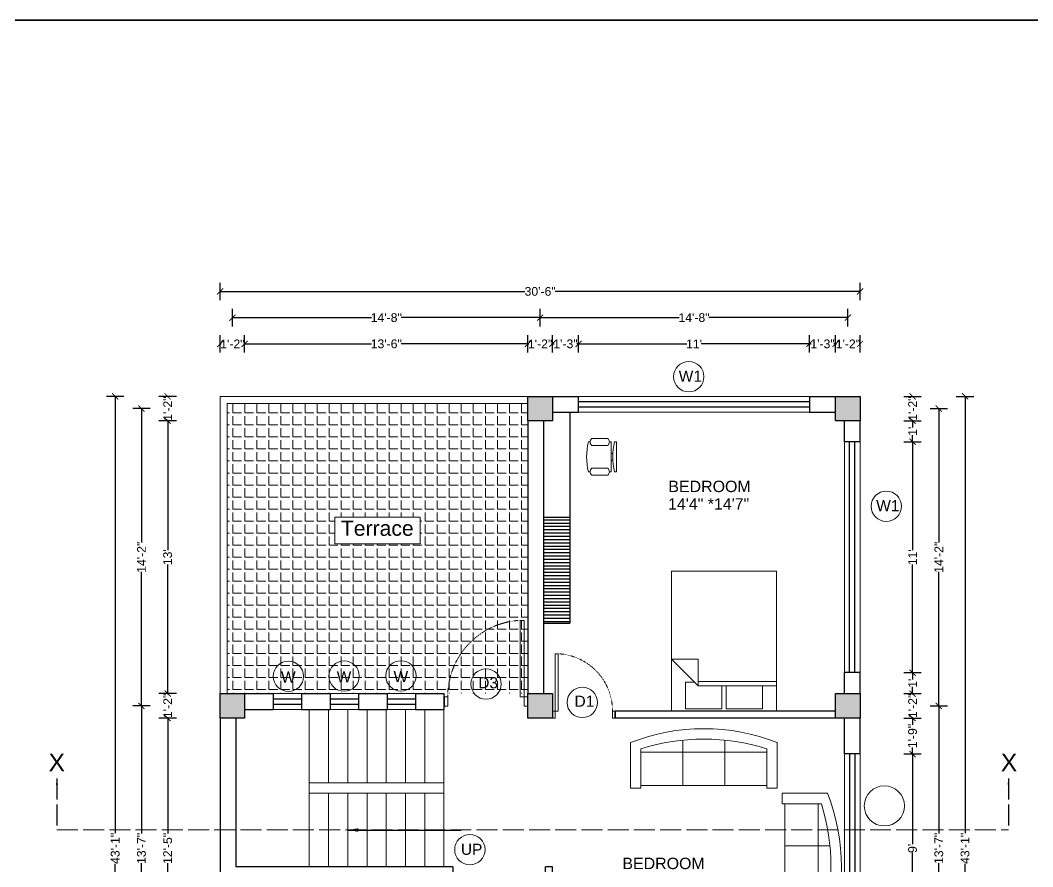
# Model space of a CAD drawing. Header units: inches. Extents: x 2970 to 17976, y 9207 to 14243.
# Drawn here: x 10339 to 10918, y 11961 to 12445 of the extents above; entities that cross this region are included whole.
import ezdxf

# ---------------------------------------------------------------- set-up
doc = ezdxf.new("R2010")
doc.units = ezdxf.units.IN
doc.header["$PDMODE"] = 34
doc.linetypes.add('ACAD_ISO02W100', pattern=[15, 12, -3])
doc.linetypes.add('HIDDEN4', pattern=[0.09375, 0.0625, -0.03125])
for name, color, linetype, lineweight in [('balcony', 212, 'Continuous', 13), ('boundary line', 20, 'Continuous', 35), ('DIMENSION', 134, 'Continuous', 15), ('furniture', 11, 'Continuous', 13), ('pillar', 40, 'Continuous', 30), ('section', 231, 'ACAD_ISO02W100', 15), ('stairs', 4, 'Continuous', 13), ('TEXT', 30, 'Continuous', 13), ('TOP', 62, 'Continuous', 9), ('wall', 60, 'Continuous', 30), ('window section', 185, 'Continuous', 30), ('window sill', 103, 'Continuous', 13)]:
    doc.layers.add(name, color=color, linetype=linetype, lineweight=lineweight)
doc.styles.get("Standard").update_dxf_attribs({"font": 'arial.ttf'})
doc.dimstyles.get("Standard").update_dxf_attribs({"dimtxt": 5, "dimasz": 3.5, "dimexe": 5, "dimexo": 3, "dimgap": 0.09, "dimtad": 0, "dimdec": 0, "dimzin": 0, "dimdsep": 46, "dimlunit": 4, "dimtxsty": 'Standard', "dimblk": 'ARCHTICK', "dimcen": 0.09, "dimadec": 0, "dimazin": 0, "dimtfac": 1, "dimtdec": 0, "dimtofl": 0, "dimtmove": 0, "dimatfit": 3, "dimfxl": 5, "dimfxlon": 1, "dimtolj": 1, "dimtzin": 0, "dimarcsym": 0})

# ---------------------------------------------------------------- blocks, each defined once
blk = doc.blocks.new('pillar')
h = blk.add_hatch(color=256)
h.dxf.hatch_style = 1
h.paths.add_polyline_path([(2623.04, 2262.43), (2637.04, 2262.43), (2637.04, 2276.43), (2623.04, 2276.43)])
blk.add_lwpolyline([(2623.04, 2276.43), (2637.04, 2276.43), (2637.04, 2262.43), (2623.04, 2262.43)], close=True)
blk = doc.blocks.new('_ArchTick')
at = {"color": 0, "linetype": 'ByBlock', "const_width": 0.15}
blk.add_lwpolyline([(-0.5, -0.5), (0.5, 0.5)], dxfattribs=at)
blk = doc.blocks.new('*D239')
at = {"layer": 'Defpoints', "color": 0, "transparency": 16777216}
for p in [(3327.44, 4959.67), (3313.44, 4929.67), (3327.44, 4929.67)]:
    blk.add_point(p, dxfattribs=at)
at = {"layer": 'DIMENSION', "color": 0, "lineweight": -2, "transparency": 16777216}
for p, q in [((3313.44, 4954.67), (3313.44, 4964.67)), ((3327.44, 4954.67), (3327.44, 4964.67)), ((3313.44, 4959.67), (3313.94, 4959.67)), ((3327.44, 4959.67), (3326.94, 4959.67))]:
    blk.add_line(p, q, dxfattribs=at)
at = {"layer": 'DIMENSION', "color": 0, "lineweight": -2, "transparency": 16777216, "xscale": 3.5, "yscale": 3.5, "zscale": 3.5, "rotation": 180}
blk.add_blockref('_ArchTick', (3313.44, 4959.67), dxfattribs=at)
at = {"layer": 'DIMENSION', "color": 0, "lineweight": -2, "transparency": 16777216, "xscale": 3.5, "yscale": 3.5, "zscale": 3.5}
blk.add_blockref('_ArchTick', (3327.44, 4959.67), dxfattribs=at)
at = {"layer": 'DIMENSION', "color": 0, "transparency": 16777216, "insert": (3320.44, 4959.67), "char_height": 5, "attachment_point": 5}
blk.add_mtext('\\A1;1\'-2"', dxfattribs=at)
blk = doc.blocks.new('*D18')
at = {"layer": 'Defpoints', "color": 0, "transparency": 16777216}
for p in [(3489.44, 4959.67), (3327.44, 4929.67), (3489.44, 4929.67)]:
    blk.add_point(p, dxfattribs=at)
at = {"layer": 'DIMENSION', "color": 0, "lineweight": -2, "transparency": 16777216}
for p, q in [((3327.44, 4954.67), (3327.44, 4964.67)), ((3489.44, 4954.67), (3489.44, 4964.67)), ((3327.44, 4959.67), (3400, 4959.67)), ((3489.44, 4959.67), (3416.88, 4959.67))]:
    blk.add_line(p, q, dxfattribs=at)
at = {"layer": 'DIMENSION', "color": 0, "lineweight": -2, "transparency": 16777216, "xscale": 3.5, "yscale": 3.5, "zscale": 3.5, "rotation": 180}
blk.add_blockref('_ArchTick', (3327.44, 4959.67), dxfattribs=at)
at = {"layer": 'DIMENSION', "color": 0, "lineweight": -2, "transparency": 16777216, "xscale": 3.5, "yscale": 3.5, "zscale": 3.5}
blk.add_blockref('_ArchTick', (3489.44, 4959.67), dxfattribs=at)
at = {"layer": 'DIMENSION', "color": 0, "transparency": 16777216, "insert": (3408.44, 4959.67), "char_height": 5, "attachment_point": 5}
blk.add_mtext('\\A1;13\'-6"', dxfattribs=at)
blk = doc.blocks.new('*D19')
at = {"layer": 'Defpoints', "color": 0, "transparency": 16777216}
for p in [(3503.44, 4959.67), (3489.44, 4929.67), (3503.44, 4929.67)]:
    blk.add_point(p, dxfattribs=at)
at = {"layer": 'DIMENSION', "color": 0, "lineweight": -2, "transparency": 16777216}
for p, q in [((3489.44, 4954.67), (3489.44, 4964.67)), ((3503.44, 4954.67), (3503.44, 4964.67)), ((3489.44, 4959.67), (3489.94, 4959.67)), ((3503.44, 4959.67), (3502.94, 4959.67))]:
    blk.add_line(p, q, dxfattribs=at)
at = {"layer": 'DIMENSION', "color": 0, "lineweight": -2, "transparency": 16777216, "xscale": 3.5, "yscale": 3.5, "zscale": 3.5, "rotation": 180}
blk.add_blockref('_ArchTick', (3489.44, 4959.67), dxfattribs=at)
at = {"layer": 'DIMENSION', "color": 0, "lineweight": -2, "transparency": 16777216, "xscale": 3.5, "yscale": 3.5, "zscale": 3.5}
blk.add_blockref('_ArchTick', (3503.44, 4959.67), dxfattribs=at)
at = {"layer": 'DIMENSION', "color": 0, "transparency": 16777216, "insert": (3496.44, 4959.67), "char_height": 5, "attachment_point": 5}
blk.add_mtext('\\A1;1\'-2"', dxfattribs=at)
blk = doc.blocks.new('*D20')
at = {"layer": 'Defpoints', "color": 0, "transparency": 16777216}
for p in [(3518.44, 4959.67), (3503.44, 4929.67), (3518.44, 4929.67)]:
    blk.add_point(p, dxfattribs=at)
at = {"layer": 'DIMENSION', "color": 0, "lineweight": -2, "transparency": 16777216}
for p, q in [((3503.44, 4954.67), (3503.44, 4964.67)), ((3518.44, 4954.67), (3518.44, 4964.67)), ((3503.44, 4959.67), (3504.44, 4959.67)), ((3518.44, 4959.67), (3517.44, 4959.67))]:
    blk.add_line(p, q, dxfattribs=at)
at = {"layer": 'DIMENSION', "color": 0, "lineweight": -2, "transparency": 16777216, "xscale": 3.5, "yscale": 3.5, "zscale": 3.5, "rotation": 180}
blk.add_blockref('_ArchTick', (3503.44, 4959.67), dxfattribs=at)
at = {"layer": 'DIMENSION', "color": 0, "lineweight": -2, "transparency": 16777216, "xscale": 3.5, "yscale": 3.5, "zscale": 3.5}
blk.add_blockref('_ArchTick', (3518.44, 4959.67), dxfattribs=at)
at = {"layer": 'DIMENSION', "color": 0, "transparency": 16777216, "insert": (3510.94, 4959.67), "char_height": 5, "attachment_point": 5}
blk.add_mtext('\\A1;1\'-3"', dxfattribs=at)
blk = doc.blocks.new('*D21')
at = {"layer": 'Defpoints', "color": 0, "transparency": 16777216}
for p in [(3650.44, 4959.67), (3518.44, 4929.67), (3650.44, 4929.67)]:
    blk.add_point(p, dxfattribs=at)
at = {"layer": 'DIMENSION', "color": 0, "lineweight": -2, "transparency": 16777216}
for p, q in [((3518.44, 4954.67), (3518.44, 4964.67)), ((3650.44, 4954.67), (3650.44, 4964.67)), ((3518.44, 4959.67), (3580.34, 4959.67)), ((3650.44, 4959.67), (3588.54, 4959.67))]:
    blk.add_line(p, q, dxfattribs=at)
at = {"layer": 'DIMENSION', "color": 0, "lineweight": -2, "transparency": 16777216, "xscale": 3.5, "yscale": 3.5, "zscale": 3.5, "rotation": 180}
blk.add_blockref('_ArchTick', (3518.44, 4959.67), dxfattribs=at)
at = {"layer": 'DIMENSION', "color": 0, "lineweight": -2, "transparency": 16777216, "xscale": 3.5, "yscale": 3.5, "zscale": 3.5}
blk.add_blockref('_ArchTick', (3650.44, 4959.67), dxfattribs=at)
at = {"layer": 'DIMENSION', "color": 0, "transparency": 16777216, "insert": (3584.44, 4959.67), "char_height": 5, "attachment_point": 5}
blk.add_mtext("\\A1;11'", dxfattribs=at)
blk = doc.blocks.new('*D22')
at = {"layer": 'Defpoints', "color": 0, "transparency": 16777216}
for p in [(3665.44, 4959.67), (3650.44, 4929.67), (3665.44, 4929.67)]:
    blk.add_point(p, dxfattribs=at)
at = {"layer": 'DIMENSION', "color": 0, "lineweight": -2, "transparency": 16777216}
for p, q in [((3650.44, 4954.67), (3650.44, 4964.67)), ((3665.44, 4954.67), (3665.44, 4964.67)), ((3650.44, 4959.67), (3651.44, 4959.67)), ((3665.44, 4959.67), (3664.44, 4959.67))]:
    blk.add_line(p, q, dxfattribs=at)
at = {"layer": 'DIMENSION', "color": 0, "lineweight": -2, "transparency": 16777216, "xscale": 3.5, "yscale": 3.5, "zscale": 3.5, "rotation": 180}
blk.add_blockref('_ArchTick', (3650.44, 4959.67), dxfattribs=at)
at = {"layer": 'DIMENSION', "color": 0, "lineweight": -2, "transparency": 16777216, "xscale": 3.5, "yscale": 3.5, "zscale": 3.5}
blk.add_blockref('_ArchTick', (3665.44, 4959.67), dxfattribs=at)
at = {"layer": 'DIMENSION', "color": 0, "transparency": 16777216, "insert": (3657.94, 4959.67), "char_height": 5, "attachment_point": 5}
blk.add_mtext('\\A1;1\'-3"', dxfattribs=at)
blk = doc.blocks.new('*D23')
at = {"layer": 'Defpoints', "color": 0, "transparency": 16777216}
for p in [(3679.44, 4959.67), (3665.44, 4929.67), (3679.44, 4929.67)]:
    blk.add_point(p, dxfattribs=at)
at = {"layer": 'DIMENSION', "color": 0, "lineweight": -2, "transparency": 16777216}
for p, q in [((3665.44, 4954.67), (3665.44, 4964.67)), ((3679.44, 4954.67), (3679.44, 4964.67)), ((3665.44, 4959.67), (3665.94, 4959.67)), ((3679.44, 4959.67), (3678.94, 4959.67))]:
    blk.add_line(p, q, dxfattribs=at)
at = {"layer": 'DIMENSION', "color": 0, "lineweight": -2, "transparency": 16777216, "xscale": 3.5, "yscale": 3.5, "zscale": 3.5, "rotation": 180}
blk.add_blockref('_ArchTick', (3665.44, 4959.67), dxfattribs=at)
at = {"layer": 'DIMENSION', "color": 0, "lineweight": -2, "transparency": 16777216, "xscale": 3.5, "yscale": 3.5, "zscale": 3.5}
blk.add_blockref('_ArchTick', (3679.44, 4959.67), dxfattribs=at)
at = {"layer": 'DIMENSION', "color": 0, "transparency": 16777216, "insert": (3672.44, 4959.67), "char_height": 5, "attachment_point": 5}
blk.add_mtext('\\A1;1\'-2"', dxfattribs=at)
blk = doc.blocks.new('*D24')
at = {"layer": 'Defpoints', "color": 0, "transparency": 16777216}
for p in [(3679.44, 4929.67), (3679.44, 4915.67), (3709.44, 4915.67)]:
    blk.add_point(p, dxfattribs=at)
at = {"layer": 'DIMENSION', "color": 0, "lineweight": -2, "transparency": 16777216}
for p, q in [((3704.44, 4929.67), (3714.44, 4929.67)), ((3709.44, 4929.67), (3709.44, 4929.17)), ((3709.44, 4915.67), (3709.44, 4916.17)), ((3704.44, 4915.67), (3714.44, 4915.67))]:
    blk.add_line(p, q, dxfattribs=at)
at = {"layer": 'DIMENSION', "color": 0, "lineweight": -2, "transparency": 16777216, "xscale": 3.5, "yscale": 3.5, "zscale": 3.5}
for p, rotation in [((3709.44, 4929.67), 90), ((3709.44, 4915.67), 270)]:
    blk.add_blockref('_ArchTick', p, dxfattribs=dict(at, rotation=rotation))
at = {"layer": 'DIMENSION', "color": 0, "transparency": 16777216, "insert": (3709.44, 4922.67), "char_height": 5, "attachment_point": 5, "rotation": 90}
blk.add_mtext('\\A1;1\'-2"', dxfattribs=at)
blk = doc.blocks.new('*D25')
at = {"layer": 'Defpoints', "color": 0, "transparency": 16777216}
for p in [(3679.44, 4915.67), (3679.44, 4903.67), (3709.44, 4903.67)]:
    blk.add_point(p, dxfattribs=at)
at = {"layer": 'DIMENSION', "color": 0, "lineweight": -2, "transparency": 16777216}
for p, q in [((3704.44, 4915.67), (3714.44, 4915.67)), ((3709.44, 4915.67), (3709.44, 4911.83)), ((3709.44, 4903.67), (3709.44, 4907.52)), ((3704.44, 4903.67), (3714.44, 4903.67))]:
    blk.add_line(p, q, dxfattribs=at)
at = {"layer": 'DIMENSION', "color": 0, "lineweight": -2, "transparency": 16777216, "xscale": 3.5, "yscale": 3.5, "zscale": 3.5}
for p, rotation in [((3709.44, 4915.67), 90), ((3709.44, 4903.67), 270)]:
    blk.add_blockref('_ArchTick', p, dxfattribs=dict(at, rotation=rotation))
at = {"layer": 'DIMENSION', "color": 0, "transparency": 16777216, "insert": (3709.44, 4909.67), "char_height": 5, "attachment_point": 5, "rotation": 90}
blk.add_mtext("\\A1;1'", dxfattribs=at)
blk = doc.blocks.new('*D26')
at = {"layer": 'Defpoints', "color": 0, "transparency": 16777216}
for p in [(3679.44, 4903.67), (3679.44, 4771.67), (3709.44, 4771.67)]:
    blk.add_point(p, dxfattribs=at)
at = {"layer": 'DIMENSION', "color": 0, "lineweight": -2, "transparency": 16777216}
for p, q in [((3704.44, 4903.67), (3714.44, 4903.67)), ((3709.44, 4903.67), (3709.44, 4841.77)), ((3709.44, 4771.67), (3709.44, 4833.57)), ((3704.44, 4771.67), (3714.44, 4771.67))]:
    blk.add_line(p, q, dxfattribs=at)
at = {"layer": 'DIMENSION', "color": 0, "lineweight": -2, "transparency": 16777216, "xscale": 3.5, "yscale": 3.5, "zscale": 3.5}
for p, rotation in [((3709.44, 4903.67), 90), ((3709.44, 4771.67), 270)]:
    blk.add_blockref('_ArchTick', p, dxfattribs=dict(at, rotation=rotation))
at = {"layer": 'DIMENSION', "color": 0, "transparency": 16777216, "insert": (3709.44, 4837.67), "char_height": 5, "attachment_point": 5, "rotation": 90}
blk.add_mtext("\\A1;11'", dxfattribs=at)
blk = doc.blocks.new('*D27')
at = {"layer": 'Defpoints', "color": 0, "transparency": 16777216}
for p in [(3679.44, 4771.67), (3679.44, 4759.67), (3709.44, 4759.67)]:
    blk.add_point(p, dxfattribs=at)
at = {"layer": 'DIMENSION', "color": 0, "lineweight": -2, "transparency": 16777216}
for p, q in [((3704.44, 4771.67), (3714.44, 4771.67)), ((3709.44, 4771.67), (3709.44, 4767.83)), ((3709.44, 4759.67), (3709.44, 4763.52)), ((3704.44, 4759.67), (3714.44, 4759.67))]:
    blk.add_line(p, q, dxfattribs=at)
at = {"layer": 'DIMENSION', "color": 0, "lineweight": -2, "transparency": 16777216, "xscale": 3.5, "yscale": 3.5, "zscale": 3.5}
for p, rotation in [((3709.44, 4771.67), 90), ((3709.44, 4759.67), 270)]:
    blk.add_blockref('_ArchTick', p, dxfattribs=dict(at, rotation=rotation))
at = {"layer": 'DIMENSION', "color": 0, "transparency": 16777216, "insert": (3709.44, 4765.67), "char_height": 5, "attachment_point": 5, "rotation": 90}
blk.add_mtext("\\A1;1'", dxfattribs=at)
blk = doc.blocks.new('*D240')
at = {"layer": 'Defpoints', "color": 0, "transparency": 16777216}
for p in [(3679.44, 4759.67), (3679.44, 4745.67), (3709.44, 4745.67)]:
    blk.add_point(p, dxfattribs=at)
at = {"layer": 'DIMENSION', "color": 0, "lineweight": -2, "transparency": 16777216}
for p, q in [((3704.44, 4759.67), (3714.44, 4759.67)), ((3709.44, 4759.67), (3709.44, 4759.17)), ((3704.44, 4745.67), (3714.44, 4745.67)), ((3709.44, 4745.67), (3709.44, 4746.17))]:
    blk.add_line(p, q, dxfattribs=at)
at = {"layer": 'DIMENSION', "color": 0, "lineweight": -2, "transparency": 16777216, "xscale": 3.5, "yscale": 3.5, "zscale": 3.5}
for p, rotation in [((3709.44, 4759.67), 90), ((3709.44, 4745.67), 270)]:
    blk.add_blockref('_ArchTick', p, dxfattribs=dict(at, rotation=rotation))
at = {"layer": 'DIMENSION', "color": 0, "transparency": 16777216, "insert": (3709.44, 4752.67), "char_height": 5, "attachment_point": 5, "rotation": 90}
blk.add_mtext('\\A1;1\'-2"', dxfattribs=at)
blk = doc.blocks.new('*D28')
at = {"layer": 'Defpoints', "color": 0, "transparency": 16777216}
for p in [(3679.44, 4745.67), (3679.44, 4725.17), (3709.44, 4725.17)]:
    blk.add_point(p, dxfattribs=at)
at = {"layer": 'DIMENSION', "color": 0, "lineweight": -2, "transparency": 16777216}
for p, q in [((3704.44, 4745.67), (3714.44, 4745.67)), ((3709.44, 4745.67), (3709.44, 4741.92)), ((3704.44, 4725.17), (3714.44, 4725.17)), ((3709.44, 4725.17), (3709.44, 4728.92))]:
    blk.add_line(p, q, dxfattribs=at)
at = {"layer": 'DIMENSION', "color": 0, "lineweight": -2, "transparency": 16777216, "xscale": 3.5, "yscale": 3.5, "zscale": 3.5}
for p, rotation in [((3709.44, 4745.67), 90), ((3709.44, 4725.17), 270)]:
    blk.add_blockref('_ArchTick', p, dxfattribs=dict(at, rotation=rotation))
at = {"layer": 'DIMENSION', "color": 0, "transparency": 16777216, "insert": (3709.44, 4735.42), "char_height": 5, "attachment_point": 5, "rotation": 90}
blk.add_mtext('\\A1;1\'-9"', dxfattribs=at)
blk = doc.blocks.new('*D29')
at = {"layer": 'Defpoints', "color": 0, "transparency": 16777216}
for p in [(3679.44, 4725.17), (3679.44, 4617.17), (3709.44, 4617.17)]:
    blk.add_point(p, dxfattribs=at)
at = {"layer": 'DIMENSION', "color": 0, "lineweight": -2, "transparency": 16777216}
for p, q in [((3704.44, 4725.17), (3714.44, 4725.17)), ((3709.44, 4725.17), (3709.44, 4673.56)), ((3709.44, 4617.17), (3709.44, 4668.78)), ((3704.44, 4617.17), (3714.44, 4617.17))]:
    blk.add_line(p, q, dxfattribs=at)
at = {"layer": 'DIMENSION', "color": 0, "lineweight": -2, "transparency": 16777216, "xscale": 3.5, "yscale": 3.5, "zscale": 3.5}
for p, rotation in [((3709.44, 4725.17), 90), ((3709.44, 4617.17), 270)]:
    blk.add_blockref('_ArchTick', p, dxfattribs=dict(at, rotation=rotation))
at = {"layer": 'DIMENSION', "color": 0, "transparency": 16777216, "insert": (3709.44, 4671.17), "char_height": 5, "attachment_point": 5, "rotation": 90}
blk.add_mtext("\\A1;9'", dxfattribs=at)
blk = doc.blocks.new('*D242')
at = {"layer": 'Defpoints', "color": 0, "transparency": 16777216}
for p in [(3313.44, 4929.67), (3283.44, 4915.67), (3313.44, 4915.67)]:
    blk.add_point(p, dxfattribs=at)
at = {"layer": 'DIMENSION', "color": 0, "lineweight": -2, "transparency": 16777216}
for p, q in [((3288.44, 4929.67), (3278.44, 4929.67)), ((3283.44, 4929.67), (3283.44, 4929.17)), ((3283.44, 4915.67), (3283.44, 4916.17)), ((3288.44, 4915.67), (3278.44, 4915.67))]:
    blk.add_line(p, q, dxfattribs=at)
at = {"layer": 'DIMENSION', "color": 0, "lineweight": -2, "transparency": 16777216, "xscale": 3.5, "yscale": 3.5, "zscale": 3.5}
for p, rotation in [((3283.44, 4929.67), 90), ((3283.44, 4915.67), 270)]:
    blk.add_blockref('_ArchTick', p, dxfattribs=dict(at, rotation=rotation))
at = {"layer": 'DIMENSION', "color": 0, "transparency": 16777216, "insert": (3283.44, 4922.67), "char_height": 5, "attachment_point": 5, "rotation": 90}
blk.add_mtext('\\A1;1\'-2"', dxfattribs=at)
blk = doc.blocks.new('*D243')
at = {"layer": 'Defpoints', "color": 0, "transparency": 16777216}
for p in [(3313.44, 4915.67), (3283.44, 4759.67), (3313.44, 4759.67)]:
    blk.add_point(p, dxfattribs=at)
at = {"layer": 'DIMENSION', "color": 0, "lineweight": -2, "transparency": 16777216}
for p, q in [((3288.44, 4915.67), (3278.44, 4915.67)), ((3283.44, 4915.67), (3283.44, 4841.77)), ((3283.44, 4759.67), (3283.44, 4833.57)), ((3288.44, 4759.67), (3278.44, 4759.67))]:
    blk.add_line(p, q, dxfattribs=at)
at = {"layer": 'DIMENSION', "color": 0, "lineweight": -2, "transparency": 16777216, "xscale": 3.5, "yscale": 3.5, "zscale": 3.5}
for p, rotation in [((3283.44, 4915.67), 90), ((3283.44, 4759.67), 270)]:
    blk.add_blockref('_ArchTick', p, dxfattribs=dict(at, rotation=rotation))
at = {"layer": 'DIMENSION', "color": 0, "transparency": 16777216, "insert": (3283.44, 4837.67), "char_height": 5, "attachment_point": 5, "rotation": 90}
blk.add_mtext("\\A1;13'", dxfattribs=at)
blk = doc.blocks.new('*D244')
at = {"layer": 'Defpoints', "color": 0, "transparency": 16777216}
for p in [(3313.44, 4759.67), (3283.44, 4745.67), (3313.44, 4745.67)]:
    blk.add_point(p, dxfattribs=at)
at = {"layer": 'DIMENSION', "color": 0, "lineweight": -2, "transparency": 16777216}
for p, q in [((3288.44, 4759.67), (3278.44, 4759.67)), ((3283.44, 4759.67), (3283.44, 4759.17)), ((3288.44, 4745.67), (3278.44, 4745.67)), ((3283.44, 4745.67), (3283.44, 4746.17))]:
    blk.add_line(p, q, dxfattribs=at)
at = {"layer": 'DIMENSION', "color": 0, "lineweight": -2, "transparency": 16777216, "xscale": 3.5, "yscale": 3.5, "zscale": 3.5}
for p, rotation in [((3283.44, 4759.67), 90), ((3283.44, 4745.67), 270)]:
    blk.add_blockref('_ArchTick', p, dxfattribs=dict(at, rotation=rotation))
at = {"layer": 'DIMENSION', "color": 0, "transparency": 16777216, "insert": (3283.44, 4752.67), "char_height": 5, "attachment_point": 5, "rotation": 90}
blk.add_mtext('\\A1;1\'-2"', dxfattribs=at)
blk = doc.blocks.new('*D33')
at = {"layer": 'Defpoints', "color": 0, "transparency": 16777216}
for p in [(3313.44, 4745.67), (3283.44, 4596.67), (3313.44, 4596.67)]:
    blk.add_point(p, dxfattribs=at)
at = {"layer": 'DIMENSION', "color": 0, "lineweight": -2, "transparency": 16777216}
for p, q in [((3288.44, 4745.67), (3278.44, 4745.67)), ((3283.44, 4745.67), (3283.44, 4679.61)), ((3283.44, 4596.67), (3283.44, 4662.73)), ((3288.44, 4596.67), (3278.44, 4596.67))]:
    blk.add_line(p, q, dxfattribs=at)
at = {"layer": 'DIMENSION', "color": 0, "lineweight": -2, "transparency": 16777216, "xscale": 3.5, "yscale": 3.5, "zscale": 3.5}
for p, rotation in [((3283.44, 4745.67), 90), ((3283.44, 4596.67), 270)]:
    blk.add_blockref('_ArchTick', p, dxfattribs=dict(at, rotation=rotation))
at = {"layer": 'DIMENSION', "color": 0, "transparency": 16777216, "insert": (3283.44, 4671.17), "char_height": 5, "attachment_point": 5, "rotation": 90}
blk.add_mtext('\\A1;12\'-5"', dxfattribs=at)
blk = doc.blocks.new('*D36')
at = {"layer": 'Defpoints', "color": 0, "transparency": 16777216}
for p in [(3496.44, 4974.67), (3320.44, 4929.67), (3496.44, 4929.67)]:
    blk.add_point(p, dxfattribs=at)
at = {"layer": 'DIMENSION', "color": 0, "lineweight": -2, "transparency": 16777216}
for p, q in [((3320.44, 4969.67), (3320.44, 4979.67)), ((3320.44, 4974.67), (3400, 4974.67)), ((3496.44, 4974.67), (3416.88, 4974.67)), ((3496.44, 4969.67), (3496.44, 4979.67))]:
    blk.add_line(p, q, dxfattribs=at)
at = {"layer": 'DIMENSION', "color": 0, "lineweight": -2, "transparency": 16777216, "xscale": 3.5, "yscale": 3.5, "zscale": 3.5, "rotation": 180}
blk.add_blockref('_ArchTick', (3320.44, 4974.67), dxfattribs=at)
at = {"layer": 'DIMENSION', "color": 0, "lineweight": -2, "transparency": 16777216, "xscale": 3.5, "yscale": 3.5, "zscale": 3.5}
blk.add_blockref('_ArchTick', (3496.44, 4974.67), dxfattribs=at)
at = {"layer": 'DIMENSION', "color": 0, "transparency": 16777216, "insert": (3408.44, 4974.67), "char_height": 5, "attachment_point": 5}
blk.add_mtext('\\A1;14\'-8"', dxfattribs=at)
blk = doc.blocks.new('*D37')
at = {"layer": 'Defpoints', "color": 0, "transparency": 16777216}
for p in [(3672.44, 4974.67), (3496.44, 4929.67), (3672.44, 4929.67)]:
    blk.add_point(p, dxfattribs=at)
at = {"layer": 'DIMENSION', "color": 0, "lineweight": -2, "transparency": 16777216}
for p, q in [((3496.44, 4969.67), (3496.44, 4979.67)), ((3496.44, 4974.67), (3576, 4974.67)), ((3672.44, 4974.67), (3592.88, 4974.67)), ((3672.44, 4969.67), (3672.44, 4979.67))]:
    blk.add_line(p, q, dxfattribs=at)
at = {"layer": 'DIMENSION', "color": 0, "lineweight": -2, "transparency": 16777216, "xscale": 3.5, "yscale": 3.5, "zscale": 3.5, "rotation": 180}
blk.add_blockref('_ArchTick', (3496.44, 4974.67), dxfattribs=at)
at = {"layer": 'DIMENSION', "color": 0, "lineweight": -2, "transparency": 16777216, "xscale": 3.5, "yscale": 3.5, "zscale": 3.5}
blk.add_blockref('_ArchTick', (3672.44, 4974.67), dxfattribs=at)
at = {"layer": 'DIMENSION', "color": 0, "transparency": 16777216, "insert": (3584.44, 4974.67), "char_height": 5, "attachment_point": 5}
blk.add_mtext('\\A1;14\'-8"', dxfattribs=at)
blk = doc.blocks.new('*D38')
at = {"layer": 'Defpoints', "color": 0, "transparency": 16777216}
for p in [(3679.44, 4922.67), (3679.44, 4752.67), (3724.44, 4752.67)]:
    blk.add_point(p, dxfattribs=at)
at = {"layer": 'DIMENSION', "color": 0, "lineweight": -2, "transparency": 16777216}
for p, q in [((3719.44, 4922.67), (3729.44, 4922.67)), ((3724.44, 4922.67), (3724.44, 4846.11)), ((3724.44, 4752.67), (3724.44, 4829.23)), ((3719.44, 4752.67), (3729.44, 4752.67))]:
    blk.add_line(p, q, dxfattribs=at)
at = {"layer": 'DIMENSION', "color": 0, "lineweight": -2, "transparency": 16777216, "xscale": 3.5, "yscale": 3.5, "zscale": 3.5}
for p, rotation in [((3724.44, 4922.67), 90), ((3724.44, 4752.67), 270)]:
    blk.add_blockref('_ArchTick', p, dxfattribs=dict(at, rotation=rotation))
at = {"layer": 'DIMENSION', "color": 0, "transparency": 16777216, "insert": (3724.44, 4837.67), "char_height": 5, "attachment_point": 5, "rotation": 90}
blk.add_mtext('\\A1;14\'-2"', dxfattribs=at)
blk = doc.blocks.new('*D39')
at = {"layer": 'Defpoints', "color": 0, "transparency": 16777216}
for p in [(3679.44, 4752.67), (3679.44, 4589.67), (3724.44, 4589.67)]:
    blk.add_point(p, dxfattribs=at)
at = {"layer": 'DIMENSION', "color": 0, "lineweight": -2, "transparency": 16777216}
for p, q in [((3719.44, 4752.67), (3729.44, 4752.67)), ((3724.44, 4752.67), (3724.44, 4679.61)), ((3724.44, 4589.67), (3724.44, 4662.73)), ((3719.44, 4589.67), (3729.44, 4589.67))]:
    blk.add_line(p, q, dxfattribs=at)
at = {"layer": 'DIMENSION', "color": 0, "lineweight": -2, "transparency": 16777216, "xscale": 3.5, "yscale": 3.5, "zscale": 3.5}
for p, rotation in [((3724.44, 4752.67), 90), ((3724.44, 4589.67), 270)]:
    blk.add_blockref('_ArchTick', p, dxfattribs=dict(at, rotation=rotation))
at = {"layer": 'DIMENSION', "color": 0, "transparency": 16777216, "insert": (3724.44, 4671.17), "char_height": 5, "attachment_point": 5, "rotation": 90}
blk.add_mtext('\\A1;13\'-7"', dxfattribs=at)
blk = doc.blocks.new('*D41')
at = {"layer": 'Defpoints', "color": 0, "transparency": 16777216}
for p in [(3313.44, 4922.67), (3268.44, 4752.67), (3313.44, 4752.67)]:
    blk.add_point(p, dxfattribs=at)
at = {"layer": 'DIMENSION', "color": 0, "lineweight": -2, "transparency": 16777216}
for p, q in [((3273.44, 4922.67), (3263.44, 4922.67)), ((3268.44, 4922.67), (3268.44, 4846.11)), ((3268.44, 4752.67), (3268.44, 4829.23)), ((3273.44, 4752.67), (3263.44, 4752.67))]:
    blk.add_line(p, q, dxfattribs=at)
at = {"layer": 'DIMENSION', "color": 0, "lineweight": -2, "transparency": 16777216, "xscale": 3.5, "yscale": 3.5, "zscale": 3.5}
for p, rotation in [((3268.44, 4922.67), 90), ((3268.44, 4752.67), 270)]:
    blk.add_blockref('_ArchTick', p, dxfattribs=dict(at, rotation=rotation))
at = {"layer": 'DIMENSION', "color": 0, "transparency": 16777216, "insert": (3268.44, 4837.67), "char_height": 5, "attachment_point": 5, "rotation": 90}
blk.add_mtext('\\A1;14\'-2"', dxfattribs=at)
blk = doc.blocks.new('*D42')
at = {"layer": 'Defpoints', "color": 0, "transparency": 16777216}
for p in [(3313.44, 4752.67), (3268.44, 4589.67), (3313.44, 4589.67)]:
    blk.add_point(p, dxfattribs=at)
at = {"layer": 'DIMENSION', "color": 0, "lineweight": -2, "transparency": 16777216}
for p, q in [((3273.44, 4752.67), (3263.44, 4752.67)), ((3268.44, 4752.67), (3268.44, 4679.61)), ((3268.44, 4589.67), (3268.44, 4662.73)), ((3273.44, 4589.67), (3263.44, 4589.67))]:
    blk.add_line(p, q, dxfattribs=at)
at = {"layer": 'DIMENSION', "color": 0, "lineweight": -2, "transparency": 16777216, "xscale": 3.5, "yscale": 3.5, "zscale": 3.5}
for p, rotation in [((3268.44, 4752.67), 90), ((3268.44, 4589.67), 270)]:
    blk.add_blockref('_ArchTick', p, dxfattribs=dict(at, rotation=rotation))
at = {"layer": 'DIMENSION', "color": 0, "transparency": 16777216, "insert": (3268.44, 4671.17), "char_height": 5, "attachment_point": 5, "rotation": 90}
blk.add_mtext('\\A1;13\'-7"', dxfattribs=at)
blk = doc.blocks.new('*D245')
at = {"layer": 'Defpoints', "color": 0, "transparency": 16777216}
for p in [(3679.44, 4989.67), (3313.44, 4929.67), (3679.44, 4929.67)]:
    blk.add_point(p, dxfattribs=at)
at = {"layer": 'DIMENSION', "color": 0, "lineweight": -2, "transparency": 16777216}
for p, q in [((3313.44, 4984.67), (3313.44, 4994.67)), ((3679.44, 4984.67), (3679.44, 4994.67)), ((3313.44, 4989.67), (3487.76, 4989.67)), ((3679.44, 4989.67), (3505.11, 4989.67))]:
    blk.add_line(p, q, dxfattribs=at)
at = {"layer": 'DIMENSION', "color": 0, "lineweight": -2, "transparency": 16777216, "xscale": 3.5, "yscale": 3.5, "zscale": 3.5, "rotation": 180}
blk.add_blockref('_ArchTick', (3313.44, 4989.67), dxfattribs=at)
at = {"layer": 'DIMENSION', "color": 0, "lineweight": -2, "transparency": 16777216, "xscale": 3.5, "yscale": 3.5, "zscale": 3.5}
blk.add_blockref('_ArchTick', (3679.44, 4989.67), dxfattribs=at)
at = {"layer": 'DIMENSION', "color": 0, "transparency": 16777216, "insert": (3496.44, 4989.67), "char_height": 5, "attachment_point": 5}
blk.add_mtext('\\A1;30\'-6"', dxfattribs=at)
blk = doc.blocks.new('*D246')
at = {"layer": 'Defpoints', "color": 0, "transparency": 16777216}
for p in [(3679.44, 4929.67), (3679.44, 4412.67), (3739.44, 4412.67)]:
    blk.add_point(p, dxfattribs=at)
at = {"layer": 'DIMENSION', "color": 0, "lineweight": -2, "transparency": 16777216}
for p, q in [((3734.44, 4929.67), (3744.44, 4929.67)), ((3739.44, 4929.67), (3739.44, 4679.95)), ((3739.44, 4412.67), (3739.44, 4662.39)), ((3734.44, 4412.67), (3744.44, 4412.67))]:
    blk.add_line(p, q, dxfattribs=at)
at = {"layer": 'DIMENSION', "color": 0, "lineweight": -2, "transparency": 16777216, "xscale": 3.5, "yscale": 3.5, "zscale": 3.5}
for p, rotation in [((3739.44, 4929.67), 90), ((3739.44, 4412.67), 270)]:
    blk.add_blockref('_ArchTick', p, dxfattribs=dict(at, rotation=rotation))
at = {"layer": 'DIMENSION', "color": 0, "transparency": 16777216, "insert": (3739.44, 4671.17), "char_height": 5, "attachment_point": 5, "rotation": 90}
blk.add_mtext('\\A1;43\'-1"', dxfattribs=at)
blk = doc.blocks.new('*D44')
at = {"layer": 'Defpoints', "color": 0, "transparency": 16777216}
for p in [(3313.44, 4929.67), (3253.44, 4412.67), (3313.44, 4412.67)]:
    blk.add_point(p, dxfattribs=at)
at = {"layer": 'DIMENSION', "color": 0, "lineweight": -2, "transparency": 16777216}
for p, q in [((3258.44, 4929.67), (3248.44, 4929.67)), ((3253.44, 4929.67), (3253.44, 4679.95)), ((3253.44, 4412.67), (3253.44, 4662.39)), ((3258.44, 4412.67), (3248.44, 4412.67))]:
    blk.add_line(p, q, dxfattribs=at)
at = {"layer": 'DIMENSION', "color": 0, "lineweight": -2, "transparency": 16777216, "xscale": 3.5, "yscale": 3.5, "zscale": 3.5}
for p, rotation in [((3253.44, 4929.67), 90), ((3253.44, 4412.67), 270)]:
    blk.add_blockref('_ArchTick', p, dxfattribs=dict(at, rotation=rotation))
at = {"layer": 'DIMENSION', "color": 0, "transparency": 16777216, "insert": (3253.44, 4671.17), "char_height": 5, "attachment_point": 5, "rotation": 90}
blk.add_mtext('\\A1;43\'-1"', dxfattribs=at)
blk = doc.blocks.new('Chair - Desk')
at = {"linetype": 'Continuous'}
for p, q in [((-8.5, 0), (-8.5, -1)), ((-8.5, 0), (8.5, 0)), ((8.5, 0), (8.5, -1)), ((-10.5, -5), (-10.5, -14)), ((-8.5, -3), (-8.5, -4)), ((-8.5, -3), (8.5, -3)), ((-6.5, -14), (-6.5, -5)), ((-2, -3), (-2, -1.9355)), ((2, -1.9576), (2, -3)), ((6.5, -5), (6.5, -14)), ((8.5, -3), (8.5, -4)), ((10.5, -14), (10.5, -5)), ((-8.5, -15), (-8.5, -16)), ((8.5, -15), (8.5, -16))]:
    blk.add_line(p, q, dxfattribs=at)
for centre, radius, start, end in [((-8.5, -6.5), 2.5, 36.8699, 143.1301), ((0, 34.625), 36.625, 256.5803, 283.4197), ((8.5, -6.5), 2.5, 36.8699, 143.1301), ((-8.5, -12.5), 2.5, 216.8699, 323.1301), ((0, 19.625), 36.625, 256.5803, 283.4197), ((8.5, -12.5), 2.5, 216.8699, 323.1301)]:
    blk.add_arc(centre, radius, start, end, dxfattribs=at)
blk = doc.blocks.new('A$C0CE462CD')
for p, q in [((860, 100), (860, 0)), ((860, 0), (894, 0))]:
    blk.add_line(p, q)
for points in [[(860, 100), (860, 920), (818, 920), (818, 100)], [(0, 10), (6, 10), (6, 90), (0, 90)], [(894, 10), (900, 10), (900, 90), (894, 90)]]:
    blk.add_lwpolyline(points, close=True)
for points in [[(6, 0), (40, 0), (40, 100), (6, 100)], [(6, 100), (6, 0)], [(860, 100), (894, 100), (894, 0)]]:
    blk.add_lwpolyline(points)
at = {"linetype": 'HIDDEN4'}
blk.add_arc((859, 102), 819, 92.8508, 180.1309, dxfattribs=at)
blk = doc.blocks.new('Bed - Queen')
at = {"linetype": 'Continuous'}
for p, q in [((0, -80.00003), (0, 0)), ((0, 0), (59.99999, 0)), ((59.99999, 0), (59.99999, -80.00003)), ((7.99999, -1.2), (28.79998, -1.2)), ((7.99999, -14.4), (7.99999, -1.2)), ((28.79998, -1.2), (28.79998, -14.4)), ((31.19999, -1.2), (51.99999, -1.2)), ((31.19999, -14.4), (31.19999, -1.2)), ((51.99999, -1.2), (51.99999, -16.4)), ((0, -14.4), (44.8, -14.4)), ((44.8, -16.8), (0, -16.8)), ((59.99999, -29.6), (44.8, -14.4)), ((44.8, -14.4), (44.8, -29.6)), ((51.99999, -16.4), (46.79936, -16.4)), ((44.8, -29.6), (59.99999, -29.6)), ((59.99999, -80.00003), (0, -80.00003))]:
    blk.add_line(p, q, dxfattribs=at)
blk = doc.blocks.new('Sofa - Roundback 7 ft.')
at = {"linetype": 'Continuous'}
for p, q in [((-36.000027, -34), (-36.000027, -11.4696)), ((-12.00002, -32.4421), (-12.00003, -6.5971)), ((11.99997, -32.4421), (11.99998, -6.5971)), ((35.99998, -34), (35.99998, -11.4696)), ((-35.999844, -13.3819), (35.9998, -13.3819)), ((-36.000027, -32.4421), (35.99998, -32.4421))]:
    blk.add_line(p, q, dxfattribs=at)
for points in [[(-36.000027, -34), (-42.000027, -34), (-42.000027, -8)], [(41.99998, -8), (41.99998, -34), (35.99998, -34)]]:
    blk.add_lwpolyline(points, dxfattribs=at)
for centre, radius, start, end in [((0, -114.25), 114.25, 68.43141, 111.5686), ((-0.00001, -127.1968), 121.1968, 72.72033, 107.2797)]:
    blk.add_arc(centre, radius, start, end, dxfattribs=at)
blk = doc.blocks.new('first floor plan')
at = {"transparency": 33554495}
h = blk.add_hatch(dxfattribs=at)
h.set_pattern_fill('ANSI31', color=256, scale=15, angle=135)
h.set_pattern_definition([(180, (-44.2478, 2675.5697), (-1e-16, -1.875), [])])
h.paths.add_polyline_path([(3513.44, 4799.94), (3513.44, 4860.67), (3498.44, 4860.67), (3498.44, 4799.94)])
at = {"layer": 'TOP', "transparency": 33554483}
h = blk.add_hatch(dxfattribs=at)
h.set_pattern_fill('ANGLE', color=256, scale=25)
h.set_pattern_definition([(0, (-573.819, 3585.4276), (0, 6.875), [5, -1.875]), (90, (-573.819, 3585.4276), (-6.875, 4e-16), [5, -1.875])])
h.paths.add_polyline_path([(3489.44, 4925.67), (3317.44, 4925.67), (3317.44, 4759.67), (3489.44, 4759.67)])
h.paths.add_polyline_path([(3427.83, 4860.52), (3427.83, 4845.42), (3379.05, 4845.42), (3379.05, 4860.52)], flags=16)
at = {"transparency": 33554495}
for p, q in [((3513.44, 4920.67), (3513.44, 4799.94)), ((3498.44, 4860.67), (3513.44, 4860.67)), ((3498.44, 4799.94), (3513.44, 4799.94))]:
    blk.add_line(p, q, dxfattribs=at)
for p, q in [((3539.44, 4749.67), (3539.44, 4745.67)), ((3503.44, 4660.67), (3499.44, 4660.67))]:
    blk.add_line(p, q)
at = {"layer": 'balcony'}
for p, q in [((3489.44, 4929.67), (3313.44, 4929.67)), ((3313.44, 4759.67), (3313.44, 4929.67)), ((3489.44, 4925.67), (3317.44, 4925.67)), ((3317.44, 4759.67), (3317.44, 4925.67))]:
    blk.add_line(p, q, dxfattribs=at)
at = {"layer": 'section'}
blk.add_line((3220.09, 4681.74), (3764.32, 4681.74), dxfattribs=at)
at = {"layer": 'stairs'}
for p, q in [((3364.44, 4708.67), (3364.44, 4750.67)), ((3375.44, 4708.67), (3375.44, 4750.67)), ((3386.44, 4708.67), (3386.44, 4750.67)), ((3397.44, 4708.67), (3397.44, 4750.67)), ((3408.44, 4708.67), (3408.44, 4750.67)), ((3419.44, 4708.67), (3419.44, 4750.67)), ((3430.44, 4708.67), (3430.44, 4750.67)), ((3441.44, 4708.67), (3441.44, 4750.67)), ((3364.44, 4708.67), (3364.44, 4702.67)), ((3364.44, 4708.67), (3441.44, 4708.67)), ((3441.44, 4708.67), (3441.44, 4702.67)), ((3364.44, 4702.67), (3441.44, 4702.67)), ((3364.44, 4702.67), (3364.44, 4660.67)), ((3375.44, 4702.67), (3375.44, 4660.67)), ((3386.44, 4702.67), (3386.44, 4660.67)), ((3397.44, 4702.67), (3397.44, 4660.67)), ((3408.44, 4702.67), (3408.44, 4660.67)), ((3419.44, 4702.67), (3419.44, 4660.67)), ((3430.44, 4702.67), (3430.44, 4660.67)), ((3441.44, 4702.67), (3441.44, 4660.67))]:
    blk.add_line(p, q, dxfattribs=at)
at = {"layer": 'TEXT'}
for centre, radius in [((3581.45, 4940.89), 8.68), ((3694.39, 4866.82), 8.68), ((3352.48, 4769.58), 8.68), ((3384.32, 4769.69), 8.68), ((3416.84, 4769.81), 8.68), ((3465.51, 4765.15), 8.68), ((3520.55, 4754.62), 8.68), ((3693.3, 4695.47), 11.49), ((3456.25, 4670.44), 8.68)]:
    blk.add_circle(centre, radius, dxfattribs=at)
at = {"layer": 'TOP'}
blk.add_lwpolyline([(3379.05, 4860.52), (3427.83, 4860.52), (3427.83, 4845.42), (3379.05, 4845.42)], close=True, dxfattribs=at)
at = {"layer": 'wall'}
for p, q in [((3503.44, 4929.67), (3518.44, 4929.67)), ((3518.44, 4920.67), (3518.44, 4929.67)), ((3650.44, 4929.67), (3665.44, 4929.67)), ((3650.44, 4929.67), (3650.44, 4920.67)), ((3503.44, 4920.67), (3518.44, 4920.67)), ((3650.44, 4920.67), (3665.44, 4920.67)), ((3489.44, 4915.67), (3489.44, 4759.67)), ((3498.44, 4915.67), (3498.44, 4759.67)), ((3670.44, 4903.67), (3670.44, 4915.67)), ((3679.44, 4903.67), (3679.44, 4915.67)), ((3679.44, 4903.67), (3670.44, 4903.67)), ((3670.44, 4759.67), (3670.44, 4771.67)), ((3679.44, 4771.67), (3670.44, 4771.67)), ((3679.44, 4759.67), (3679.44, 4771.67)), ((3327.44, 4759.67), (3343.72, 4759.67)), ((3343.72, 4759.67), (3343.72, 4750.67)), ((3360.01, 4759.67), (3376.3, 4759.67)), ((3360.01, 4759.67), (3360.01, 4750.67)), ((3376.3, 4759.67), (3376.3, 4750.67)), ((3392.58, 4759.67), (3408.87, 4759.67)), ((3392.58, 4759.67), (3392.58, 4750.67)), ((3408.87, 4759.67), (3408.87, 4750.67)), ((3425.15, 4759.67), (3441.44, 4759.67)), ((3425.15, 4759.67), (3425.15, 4750.67)), ((3441.44, 4759.67), (3441.44, 4750.67)), ((3327.44, 4750.67), (3343.72, 4750.67)), ((3360.01, 4750.67), (3376.3, 4750.67)), ((3392.58, 4750.67), (3408.87, 4750.67)), ((3425.15, 4750.67), (3441.44, 4750.67)), ((3665.44, 4749.67), (3539.44, 4749.67)), ((3313.44, 4745.67), (3313.44, 4596.67)), ((3322.44, 4745.67), (3322.44, 4660.67)), ((3665.44, 4745.67), (3539.44, 4745.67)), ((3670.44, 4725.17), (3670.44, 4745.67)), ((3679.44, 4725.17), (3679.44, 4745.67)), ((3679.44, 4725.17), (3670.44, 4725.17)), ((3446.44, 4660.67), (3322.44, 4660.67)), ((3446.44, 4660.67), (3446.44, 4651.67)), ((3499.44, 4596.67), (3499.44, 4660.67)), ((3503.44, 4596.67), (3503.44, 4660.67))]:
    blk.add_line(p, q, dxfattribs=at)
at = {"layer": 'window section'}
for p, q in [((3518.44, 4926.67), (3650.44, 4926.67)), ((3518.44, 4923.67), (3650.44, 4923.67)), ((3673.44, 4771.67), (3673.44, 4903.67)), ((3676.44, 4771.67), (3676.44, 4903.67)), ((3343.72, 4756.67), (3360.01, 4756.67)), ((3376.3, 4756.67), (3392.58, 4756.67)), ((3408.87, 4756.67), (3425.15, 4756.67)), ((3343.72, 4753.67), (3360.01, 4753.67)), ((3376.3, 4753.67), (3392.58, 4753.67)), ((3408.87, 4753.67), (3425.15, 4753.67)), ((3673.44, 4725.17), (3673.44, 4617.17)), ((3676.44, 4725.17), (3676.44, 4617.17))]:
    blk.add_line(p, q, dxfattribs=at)
at = {"layer": 'window sill'}
for p, q in [((3518.44, 4929.67), (3650.44, 4929.67)), ((3518.44, 4920.67), (3650.44, 4920.67)), ((3670.44, 4771.67), (3670.44, 4903.67)), ((3679.44, 4771.67), (3679.44, 4903.67)), ((3343.72, 4759.67), (3360.01, 4759.67)), ((3376.3, 4759.67), (3392.58, 4759.67)), ((3408.87, 4759.67), (3425.15, 4759.67)), ((3343.72, 4750.67), (3360.01, 4750.67)), ((3376.3, 4750.67), (3392.58, 4750.67)), ((3408.87, 4750.67), (3425.15, 4750.67)), ((3670.44, 4725.17), (3670.44, 4617.17)), ((3679.44, 4725.17), (3679.44, 4617.17))]:
    blk.add_line(p, q, dxfattribs=at)
at = {"layer": 'furniture'}
for name, p, rotation in [('Chair - Desk', (3540.03, 4895.08), 270), ('Bed - Queen', (3631.56, 4749.79), 180), ('Sofa - Roundback 7 ft.', (3668.76, 4660.69), 270)]:
    blk.add_blockref(name, p, dxfattribs=dict(at, rotation=rotation))
at = {"layer": 'furniture', "xscale": 0.05333333333333366, "yscale": 0.05333333333333366, "zscale": 0.05333333333333366}
blk.add_blockref('A$C0CE462CD', (3441.44, 4752.51), dxfattribs=at)
at = {"layer": 'furniture', "xscale": -0.04000000000000026, "yscale": 0.04000000000000026, "zscale": 0.04000000000000026, "rotation": 359.9999999999912}
blk.add_blockref('A$C0CE462CD', (3539.44, 4745.67), dxfattribs=at)
at = {"layer": 'furniture'}
blk.add_blockref('Sofa - Roundback 7 ft.', (3590.08, 4739.63), dxfattribs=at)
at = {"layer": 'pillar'}
for p in [(866.39, 2653.24), (1042.39, 2653.24), (690.39, 2483.24), (866.39, 2483.24), (1042.39, 2483.24)]:
    blk.add_blockref('pillar', p, dxfattribs=at)
at = {"layer": 'section', "char_height": 9.99, "attachment_point": 1}
for insert in [(3215.35, 4725.29), (3759.94, 4725.29)]:
    blk.add_mtext_dynamic_manual_height_columns('X', width=12.7142, gutter_width=10.4, heights=[7.5], dxfattribs=dict(at, insert=insert))
at = {"layer": 'TEXT', "attachment_point": 1}
for s, width, gutter_width, heights, insert, char_height in [('W1', 8.081, 6.61, [4.76], (3575.69, 4944.39), 6.348), ('BEDROOM', 54.2598, 20.39, [0], (3569.77, 4881.43), 6.523), ('14\'4" *14\'7"', 54.2598, 20.39, [0], (3569.59, 4871.41), 6.5234), ('W1', 8.081, 6.61, [4.76], (3688.63, 4870.32), 6.348), ('\\pxqc;Terrace', 68.5123, 27.04, [0], (3369.05, 4858.57), 8.6527), ('W', 8.081, 6.61, [4.76], (3348.25, 4772.36), 6.35), ('W', 8.081, 6.61, [4.76], (3380.08, 4772.47), 6.35), ('W', 8.081, 6.61, [4.76], (3412.6, 4772.59), 6.35), ('D3', 8.081, 6.61, [4.76], (3461.05, 4769.06), 6.348), ('D1', 8.081, 6.61, [4.76], (3516.09, 4758.53), 6.348), ('UP', 8.081, 6.61, [4.76], (3451.11, 4673.81), 6.348), ('BEDROOM', 54.2598, 20.39, [0], (3543.49, 4665.84), 6.523)]:
    blk.add_mtext_dynamic_manual_height_columns(s, width=width, gutter_width=gutter_width, heights=heights, dxfattribs=dict(at, insert=insert, char_height=char_height))
at = {"layer": 'DIMENSION'}
for p1, p2, distance, picture, middle in [((3313.44, 4929.67), (3679.44, 4929.67), 60, '*D245', (3496.44, 4989.67)), ((3320.44, 4929.67), (3496.44, 4929.67), 45, '*D36', (3408.44, 4974.67)), ((3313.44, 4929.67), (3327.44, 4929.67), 30, '*D239', (3320.44, 4959.67)), ((3313.44, 4929.67), (3313.44, 4412.67), -60, '*D44', (3253.44, 4671.17)), ((3313.44, 4929.67), (3313.44, 4915.67), -30, '*D242', (3283.44, 4922.67)), ((3679.44, 4929.67), (3679.44, 4915.67), 30, '*D24', (3709.44, 4922.67)), ((3679.44, 4929.67), (3679.44, 4412.67), 60, '*D246', (3739.44, 4671.17)), ((3313.44, 4922.67), (3313.44, 4752.67), -45, '*D41', (3268.44, 4837.67)), ((3679.44, 4922.67), (3679.44, 4752.67), 45, '*D38', (3724.44, 4837.67))]:
    dim = blk.add_aligned_dim(p1=p1, p2=p2, distance=distance, dimstyle='Standard', dxfattribs=at)
    dim.commit()
    dim.dimension.update_dxf_attribs({"geometry": picture, "text_midpoint": middle})
for base, p1, p2, angle, picture, middle in [((3672.44, 4974.67), (3496.44, 4929.67), (3672.44, 4929.67), 180, '*D37', (3584.44, 4974.67)), ((3489.44, 4959.67), (3327.44, 4929.67), (3489.44, 4929.67), 180, '*D18', (3408.44, 4959.67)), ((3503.44, 4959.67), (3489.44, 4929.67), (3503.44, 4929.67), 180, '*D19', (3496.44, 4959.67)), ((3518.44, 4959.67), (3503.44, 4929.67), (3518.44, 4929.67), 180, '*D20', (3510.94, 4959.67)), ((3650.44, 4959.67), (3518.44, 4929.67), (3650.44, 4929.67), 180, '*D21', (3584.44, 4959.67)), ((3665.44, 4959.67), (3650.44, 4929.67), (3665.44, 4929.67), 180, '*D22', (3657.94, 4959.67)), ((3679.44, 4959.67), (3665.44, 4929.67), (3679.44, 4929.67), 180, '*D23', (3672.44, 4959.67)), ((3283.44, 4759.67), (3313.44, 4915.67), (3313.44, 4759.67), 90, '*D243', (3283.44, 4837.67)), ((3709.44, 4903.67), (3679.44, 4915.67), (3679.44, 4903.67), 90, '*D25', (3709.44, 4909.67)), ((3709.44, 4771.67), (3679.44, 4903.67), (3679.44, 4771.67), 90, '*D26', (3709.44, 4837.67)), ((3283.44, 4745.67), (3313.44, 4759.67), (3313.44, 4745.67), 90, '*D244', (3283.44, 4752.67)), ((3268.44, 4589.67), (3313.44, 4752.67), (3313.44, 4589.67), 90, '*D42', (3268.44, 4671.17)), ((3283.44, 4596.67), (3313.44, 4745.67), (3313.44, 4596.67), 90, '*D33', (3283.44, 4671.17))]:
    dim = blk.add_linear_dim(base=base, p1=p1, p2=p2, angle=angle, dimstyle='Standard', dxfattribs=at)
    dim.commit()
    dim.dimension.update_dxf_attribs({"geometry": picture, "text_midpoint": middle})
for base, p1, p2, picture, middle in [((3709.44, 4759.67), (3679.44, 4771.67), (3679.44, 4759.67), '*D27', (3709.44, 4765.67)), ((3709.44, 4745.67), (3679.44, 4759.67), (3679.44, 4745.67), '*D240', (3709.44, 4752.67)), ((3724.44, 4589.67), (3679.44, 4752.67), (3679.44, 4589.67), '*D39', (3724.44, 4671.17)), ((3709.43856971, 4725.17171769), (3679.43856971, 4745.67171769), (3679.43856971, 4725.17171769), '*D28', (3709.43856971, 4735.42171769)), ((3709.44, 4617.17), (3679.44, 4725.17), (3679.44, 4617.17), '*D29', (3709.44, 4671.17))]:
    dim = blk.add_linear_dim(base=base, p1=p1, p2=p2, angle=90, dimstyle='Standard', override={"dimtmove": 1}, dxfattribs=at)
    dim.commit()
    dim.dimension.update_dxf_attribs({"geometry": picture, "text_midpoint": middle})
at = {"layer": 'section'}
for points in [[(3220.09, 4711.18), (3220.09, 4681.74)], [(3764.32, 4711.18), (3764.32, 4681.74)]]:
    blk.add_leader(points, dimstyle='Standard', override={"dimgap": 0.09, "dimtad": 0}, dxfattribs=at)
at = {"layer": 'TOP'}
blk.add_leader([(3386.44, 4681.67), (3451.37, 4681.67)], dimstyle='Standard', override={"dimasz": 6, "dimgap": 0.09, "dimtad": 0}, dxfattribs=at)

msp = doc.modelspace()

# ---------------------------------------------------------------- linework, layer by layer
at = {"layer": 'boundary line'}
msp.add_line((9605.85, 12444.97), (11259.85, 12444.97), dxfattribs=at)

# ---------------------------------------------------------------- block references
msp.add_blockref('first floor plan', (7139.83, 7300.23))

doc.saveas('drawing.dxf')
